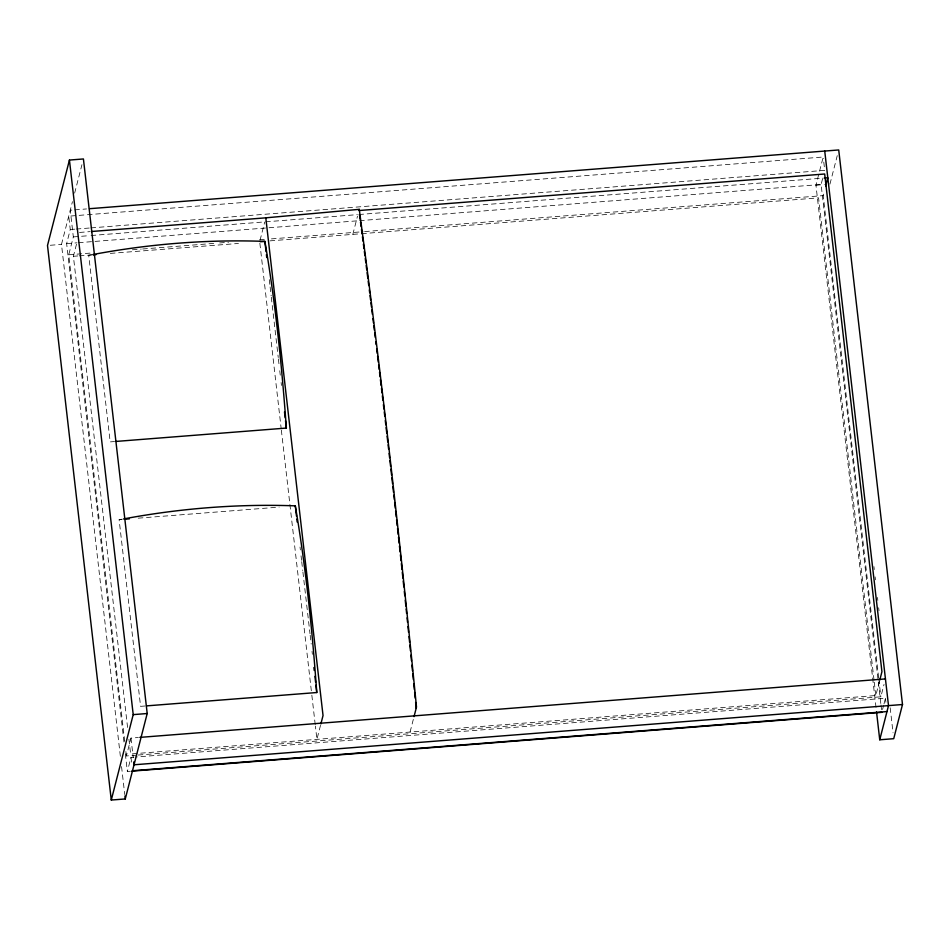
<?xml version="1.0" encoding="UTF-8"?>
<svg xmlns="http://www.w3.org/2000/svg" width="950" height="950" viewBox="0 0 950 950"><rect width="100%" height="100%" fill="white"/><g stroke="black" fill="none" stroke-linecap="round" stroke-linejoin="round"><path stroke-width="0.71" stroke-dasharray="4.75 3.56" d="M120.365 756.295L61.489 244.388L72.449 201.673M74.646 193.135L81.961 164.659M123.963 742.009L66.642 243.627L70.264 229.52L68.733 216.172L76.131 215.602M124.688 741.226L68.744 254.79L73.328 236.906L70.264 210.211L73.221 209.986M127.573 727.462L73.388 256.286L77.342 240.861M136.741 755.155L126.386 755.962L130.969 738.091L138.368 737.509M260.039 240.279L264.717 222.039M130.316 771.269L127.359 771.495L130.981 757.399L133.938 757.162M352.83 234.377L357.509 216.137M320.518 725.337L316.92 739.361L315.4 726.109M410.067 732.058L414.034 716.633M876.019 707.418L815.955 185.214L823.199 157.011L77.603 215.484M880.804 703.487L821.109 184.466L822.926 177.412M878.643 677.635L823.211 195.617L824.268 191.496M829.944 184.122L837.259 155.646M128.927 739.242L130.625 753.967L875.805 695.531L879.415 681.506M138.213 755.036L880.852 696.801L884.034 684.416M882.55 709.508L883.631 705.28M883.999 703.867L885.447 698.226L135.423 757.043M91.604 254.731L88.706 255.206L110.176 441.892L114.582 441.548M144.994 706.004L140.588 706.349L119.118 519.662L122.028 519.187M74.706 209.867L86.533 208.941M70.264 229.52L74.706 229.176M76.178 229.057L89.502 228.012M90.974 227.893L824.731 170.359L823.353 158.341M79.503 232.453L89.858 231.634M73.328 236.906L89.609 235.636M91.081 235.517L264.171 221.944M265.644 221.825L357.366 214.641M358.851 214.522L823.365 178.089M66.642 243.627L76.998 242.82M78.482 242.701L358.079 220.768M359.551 220.661L821.109 184.466M50.303 245.266L61.489 244.388M815.955 185.214L824.351 184.561M68.744 254.79L90.927 253.044M132.359 249.803L141.229 249.102M142.714 248.983L213.714 243.414M219.64 242.951L228.511 242.262M259.576 239.828L265.489 239.364M271.415 238.889L363.126 231.705M364.61 231.586L823.211 195.617M73.388 256.286L77.817 255.942M79.301 255.823L91.639 254.98M110.343 253.389L238.45 243.461M270.026 240.861L360.216 233.795M361.701 233.676L818.568 197.849L874.119 680.806M119.118 519.662L122.051 519.436M138.201 518.166L279.146 507.11M873.929 566.58L874.273 569.525M875.116 576.876L875.449 579.821M877.479 597.467L877.824 600.412M878.667 607.763L879.011 610.707M890.174 707.797L893.047 732.806M885.447 698.226L885.911 702.228M878.821 679.107L880.852 696.801M880.982 704.959L881.659 710.861M874.285 682.278L875.805 695.531M269.277 279.609L269.954 285.487M270.121 286.959L271.142 295.783M271.308 297.255L278.243 357.521M278.409 358.993L279.086 364.871M279.763 370.749L280.262 375.155M281.117 382.506L281.449 385.451M300.034 547.01L300.366 549.943M301.043 555.833L301.554 560.239M301.72 561.711L302.741 570.523M302.908 571.995L310.009 633.733M310.175 635.206L311.196 644.029M312.039 651.379L312.372 654.312M259.849 243.152L281.188 428.676M281.354 430.148L311.671 693.714M311.838 695.186L315.222 724.636M130.969 738.091L133.238 757.756M130.981 757.399L131.741 764.061M125.875 751.545L126.386 755.962M125.329 753.801L127.359 771.495M121.552 766.591L124.759 794.533"/><path stroke-width="1.43" d="M69.433 160.063L47.5 245.48L111.281 800.043L125.269 798.95L147.202 713.521L83.422 158.959L69.433 160.063L133.214 714.626L111.281 800.043M91.331 231.515L265.798 217.835L359.254 209.344L358.946 210.532L824.683 174.004L881.932 671.697L879.771 680.105M320.886 723.936L323.036 715.528L265.798 217.835M414.034 716.633L416.492 707.026A1852.179 206.292 85.5 0 0 359.254 209.344M825.681 185.998L827.794 177.745L824.837 177.971M89.49 208.703L838.719 149.958L902.5 704.52L893.724 738.684L879.736 739.789L888.511 705.613L824.731 151.05M93.064 254.493C149.661 243.912 207.326 239.281 264.884 241.395C275.488 303.169 281.853 365.584 286.354 428.07L116.043 441.429M123.476 518.949C180.072 508.369 237.749 503.738 295.296 505.851C305.9 567.625 312.277 630.04 316.766 692.538L146.466 705.886M93.112 254.861L96.045 254.636M260.478 241.739L264.884 241.395L266.059 251.679M124.996 519.211L129.402 518.854M133.214 714.626L147.202 713.521M139.852 737.39L885.447 678.918M902.5 704.52L134.045 764.786L133.724 761.971M132.513 770.735L886.979 711.574M131.801 771.151L881.826 712.334M876.529 711.835L879.736 739.789M266.404 254.624L266.736 257.557M284.489 411.908L285.166 417.786M285.511 420.719L286.354 428.07M295.296 505.851L296.483 516.135M296.816 519.08L297.16 522.013M313.892 667.541L314.236 670.486M314.913 676.364L315.59 682.242M315.923 685.188L316.766 692.538M124.937 796.005L125.269 798.95M359.527 214.89A1852.179 206.292 85.5 0 1 360.109 219.26M360.501 222.169A1852.179 206.292 85.5 0 1 361.083 226.551M361.463 229.461A1852.179 206.292 85.5 0 1 362.045 233.854M362.437 236.776A1852.179 206.292 85.5 0 1 363.007 241.169M363.399 244.102A1852.179 206.292 85.5 0 1 363.969 248.508M364.349 251.394A1852.179 206.292 85.5 0 1 364.895 255.645M365.263 258.483A1852.179 206.292 85.5 0 1 365.821 262.746M366.189 265.584A1852.179 206.292 85.5 0 1 366.736 269.859M367.104 272.709A1852.179 206.292 85.5 0 1 367.84 278.421M368.208 281.271A1852.179 206.292 85.5 0 1 368.754 285.57M369.301 289.857A1852.179 206.292 85.5 0 1 369.669 292.719M370.025 295.592A1852.179 206.292 85.5 0 1 370.571 299.903M370.939 302.765A1852.179 206.292 85.5 0 1 371.486 307.088M371.842 309.961A1852.179 206.292 85.5 0 1 372.388 314.284M372.934 318.606A1852.179 206.292 85.5 0 1 373.469 322.941M373.825 325.826A1852.179 206.292 85.5 0 1 374.371 330.173M374.728 333.058A1852.179 206.292 85.5 0 1 375.262 337.404M375.808 341.762A1852.179 206.292 85.5 0 1 376.164 344.66M376.699 349.018A1852.179 206.292 85.5 0 1 377.233 353.388M377.589 356.298A1852.179 206.292 85.5 0 1 378.302 362.128M378.646 365.037A1852.179 206.292 85.5 0 1 379.181 369.419M379.537 372.341A1852.179 206.292 85.5 0 1 380.071 376.723M380.416 379.656A1852.179 206.292 85.5 0 1 381.128 385.51M381.473 388.443A1852.179 206.292 85.5 0 1 381.995 392.849M382.351 395.782A1852.179 206.292 85.5 0 1 382.874 400.199M383.396 404.605A1852.179 206.292 85.5 0 1 383.919 409.022M384.275 411.968A1852.179 206.292 85.5 0 1 384.774 416.242M385.272 420.517A1852.179 206.292 85.5 0 1 385.783 424.793M386.116 427.654A1852.179 206.292 85.5 0 1 386.781 433.366M387.113 436.228A1852.179 206.292 85.5 0 1 387.778 441.952M388.111 444.814A1852.179 206.292 85.5 0 1 388.609 449.113M389.096 453.411A1852.179 206.292 85.5 0 1 389.595 457.722M389.928 460.596A1852.179 206.292 85.5 0 1 390.581 466.343M390.913 469.229A1852.179 206.292 85.5 0 1 391.566 474.988M391.887 477.862A1852.179 206.292 85.5 0 1 392.54 483.633M392.872 486.519A1852.179 206.292 85.5 0 1 393.514 492.302M393.846 495.188A1852.179 206.292 85.5 0 1 394.333 499.534M394.654 502.431A1852.179 206.292 85.5 0 1 395.295 508.226M395.616 511.124A1852.179 206.292 85.5 0 1 396.257 516.919M396.577 519.828A1852.179 206.292 85.5 0 1 397.219 525.635M397.539 528.544A1852.179 206.292 85.5 0 1 398.181 534.363M398.501 537.273A1852.179 206.292 85.5 0 1 399.131 543.103M399.451 546.024A1852.179 206.292 85.5 0 1 400.081 551.855M400.401 554.776A1852.179 206.292 85.5 0 1 401.031 560.619M401.339 563.54A1852.179 206.292 85.5 0 1 401.969 569.394M402.277 572.327A1852.179 206.292 85.5 0 1 402.907 578.182M403.216 581.115A1852.179 206.292 85.5 0 1 403.845 586.981M404.308 591.375A1852.179 206.292 85.5 0 1 404.771 595.781M405.234 600.198A1852.179 206.292 85.5 0 1 405.852 606.076M406.161 609.021A1852.179 206.292 85.5 0 1 406.612 613.439M407.075 617.856A1852.179 206.292 85.5 0 1 407.538 622.274M407.978 626.549A1852.179 206.292 85.5 0 1 408.559 632.261M408.999 636.536A1852.179 206.292 85.5 0 1 409.593 642.248M409.878 645.109A1852.179 206.292 85.5 0 1 410.459 650.833M410.899 655.12A1852.179 206.292 85.5 0 1 411.481 660.844M411.908 665.143A1852.179 206.292 85.5 0 1 412.49 670.866M412.775 673.74A1852.179 206.292 85.5 0 1 413.345 679.476M413.772 683.786A1852.179 206.292 85.5 0 1 414.343 689.522M414.628 692.396A1852.179 206.292 85.5 0 1 415.197 698.143M415.625 702.466A1852.179 206.292 85.5 0 1 416.195 708.213"/></g></svg>
